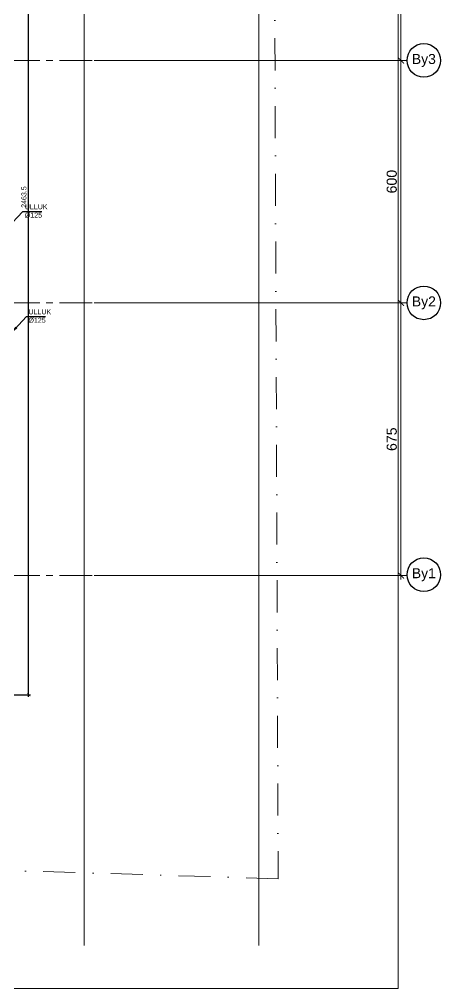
# Model space of a CAD drawing. Header units: centimetres. Extents: x 86156 to 91557, y -55119 to -48172.
# Drawn here: x 90513 to 91557, y -55119 to -52721 of the extents above; entities that cross this region are included whole.
import ezdxf
from ezdxf.enums import TextEntityAlignment as Align

# ---------------------------------------------------------------- set-up
doc = ezdxf.new("R2010")
doc.units = ezdxf.units.CM
doc.header["$LTSCALE"] = 50
doc.header["$MEASUREMENT"] = 0
for name, pattern in [('23486-A01$0${ Chain Double-Dash }', [0]), ('AXES', [2, 1.25, -0.25, 0.25, -0.25]), ('CACHE', [0.375, 0.25, -0.125]), ('Dot & Dashed', [335.138881, 158.75, -88.194444, 0, -88.194437])]:
    doc.linetypes.add(name, pattern=pattern)
doc.layers.get('0').update_dxf_attribs({"color": 8})
for name, color, linetype in [('AXES', 10, 'AXES'), ('COTE 50ème', 1, 'Continuous'), ('TEXTE', 7, 'Continuous')]:
    doc.layers.add(name, color=color, linetype=linetype)
doc.layers.add('BETON CACHE', color=4, linetype='CACHE', lineweight=5)
doc.layers.add('MACONNERIE COUPE', color=7, linetype='Continuous', lineweight=30)
doc.layers.add('FMULT', color=150, linetype='Continuous', plot=False)
doc.layers.add('HORS GEL', color=7, linetype='CACHE', lineweight=15, true_color=0x00661a)
doc.styles.add('FN_TEXT_1.50', font='arial.ttf', dxfattribs={"height": 10})
doc.styles.add('RS_TEXT_1.50', font='arial.ttf', dxfattribs={"height": 12.5})
doc.styles.add('RS_TXT_100', font='arial.ttf', dxfattribs={"height": 25})
doc.styles.add('RS_TXT_50', font='arial.ttf', dxfattribs={"height": 12.5})
doc.dimstyles.new('ISO-25', dxfattribs={"dimtxt": 2.5, "dimasz": 2.5, "dimexe": 1.25, "dimexo": 0.625, "dimtad": 1, "dimtxsty": 'Standard', "dimcen": 2.5, "dimadec": 0, "dimazin": 0, "dimtfac": 1, "dimtmove": 0, "dimatfit": 3, "dimfxl": 1, "dimarcsym": 0})
doc.dimstyles.new('RS_100CM_LINEAIRE', dxfattribs={"dimscale": 10, "dimtxt": 25, "dimasz": 1.5, "dimexe": 1, "dimexo": 2.5, "dimgap": 1, "dimtad": 1, "dimdec": 1, "dimrnd": 0.5, "dimdsep": 46, "dimtxsty": 'RS_TXT_100', "dimblk1": 'ARCHTICK', "dimblk2": 'ARCHTICK', "dimsah": 1, "dimcen": 2.5, "dimdle": 1, "dimclrt": 4, "dimadec": 0, "dimazin": 2, "dimtfac": 1, "dimtdec": 1, "dimtix": 1, "dimtmove": 2, "dimatfit": 3, "dimfxl": 1, "dimtolj": 1, "dimtzin": 0, "dimarcsym": 0})
doc.dimstyles.new('RS_50CM_LINEAIRE', dxfattribs={"dimscale": 5, "dimtxt": 12.5, "dimasz": 1.5, "dimexe": 1, "dimexo": 2.5, "dimgap": 1, "dimtad": 1, "dimdec": 1, "dimrnd": 0.5, "dimdsep": 46, "dimtxsty": 'RS_TXT_50', "dimblk1": 'ARCHTICK', "dimblk2": 'ARCHTICK', "dimsah": 1, "dimcen": 2.5, "dimdle": 1, "dimclrt": 4, "dimadec": 0, "dimazin": 2, "dimtfac": 1, "dimtdec": 1, "dimtix": 1, "dimtmove": 2, "dimatfit": 3, "dimfxl": 1, "dimtolj": 1, "dimtzin": 0, "dimarcsym": 0})

# ---------------------------------------------------------------- blocks, each defined once
blk = doc.blocks.new('AXES_FN')
at = {"color": 0, "linetype": 'Continuous'}
blk.add_circle((0, 15), 22.2, dxfattribs=at)
at = {"color": 0, "style": 'FN_TEXT_1.50'}
blk.add_attdef('AXES', text='', height=12.5, dxfattribs=at).set_placement((-48.9, 20.6), align=Align.MIDDLE_CENTER)
blk = doc.blocks.new('_ArchTick')
at = {"color": 0, "linetype": 'ByBlock', "const_width": 0.15}
blk.add_lwpolyline([(-0.5, -0.5), (0.5, 0.5)], dxfattribs=at)
blk = doc.blocks.new('*D214')
at = {"layer": 'AXES', "color": 0, "linetype": 'Continuous', "lineweight": -2, "ltscale": 0.5, "transparency": 16777216}
for p, q in [((75343.4, -45139.7), (75343.4, -44444.7)), ((74583.4, -44454.7), (75353.4, -44454.7)), ((74583.4, -45129.7), (75353.4, -45129.7))]:
    blk.add_line(p, q, dxfattribs=at)
at = {"layer": 'Defpoints', "color": 0, "linetype": 'Continuous', "ltscale": 0.5, "transparency": 16777216}
for p in [(74558.4, -44454.7), (75343.4, -44454.7), (74558.4, -45129.7)]:
    blk.add_point(p, dxfattribs=at)
at = {"layer": 'AXES', "color": 0, "linetype": 'Continuous', "lineweight": -2, "ltscale": 0.5, "transparency": 16777216, "xscale": 15, "yscale": 15, "zscale": 15}
for p, rotation in [((75343.4, -44454.7), 90), ((75343.4, -45129.7), 270)]:
    blk.add_blockref('_ArchTick', p, dxfattribs=dict(at, rotation=rotation))
at = {"layer": 'AXES', "color": 4, "linetype": 'Continuous', "lineweight": 5, "ltscale": 0.5, "transparency": 16777216, "insert": (75320.6, -44792.2), "char_height": 25, "attachment_point": 5, "rotation": 90, "style": 'RS_TXT_100'}
blk.add_mtext('\\A1;675', dxfattribs=at)
blk = doc.blocks.new('*D215')
at = {"layer": 'AXES', "color": 0, "linetype": 'Continuous', "lineweight": -2, "ltscale": 0.5, "transparency": 16777216}
for p, q in [((75343.4, -44464.7), (75343.4, -43844.7)), ((74583.4, -43854.7), (75353.4, -43854.7)), ((74583.4, -44454.7), (75353.4, -44454.7))]:
    blk.add_line(p, q, dxfattribs=at)
at = {"layer": 'Defpoints', "color": 0, "linetype": 'Continuous', "ltscale": 0.5, "transparency": 16777216}
for p in [(74558.4, -43854.7), (75343.4, -43854.7), (74558.4, -44454.7)]:
    blk.add_point(p, dxfattribs=at)
at = {"layer": 'AXES', "color": 0, "linetype": 'Continuous', "lineweight": -2, "ltscale": 0.5, "transparency": 16777216, "xscale": 15, "yscale": 15, "zscale": 15}
for p, rotation in [((75343.4, -43854.7), 90), ((75343.4, -44454.7), 270)]:
    blk.add_blockref('_ArchTick', p, dxfattribs=dict(at, rotation=rotation))
at = {"layer": 'AXES', "color": 4, "linetype": 'Continuous', "lineweight": 5, "ltscale": 0.5, "transparency": 16777216, "insert": (75320.6, -44154.7), "char_height": 25, "attachment_point": 5, "rotation": 90, "style": 'RS_TXT_100'}
blk.add_mtext('\\A1;600', dxfattribs=at)
blk = doc.blocks.new('*D216')
at = {"layer": 'AXES', "color": 0, "linetype": 'Continuous', "lineweight": -2, "ltscale": 0.5, "transparency": 16777216}
for p, q in [((74583.4, -43114.7), (75353.4, -43114.7)), ((75343.4, -43864.7), (75343.4, -43104.7)), ((74583.4, -43854.7), (75353.4, -43854.7))]:
    blk.add_line(p, q, dxfattribs=at)
at = {"layer": 'Defpoints', "color": 0, "linetype": 'Continuous', "ltscale": 0.5, "transparency": 16777216}
for p in [(74558.4, -43114.7), (75343.4, -43114.7), (74558.4, -43854.7)]:
    blk.add_point(p, dxfattribs=at)
at = {"layer": 'AXES', "color": 0, "linetype": 'Continuous', "lineweight": -2, "ltscale": 0.5, "transparency": 16777216, "xscale": 15, "yscale": 15, "zscale": 15}
for p, rotation in [((75343.4, -43114.7), 90), ((75343.4, -43854.7), 270)]:
    blk.add_blockref('_ArchTick', p, dxfattribs=dict(at, rotation=rotation))
at = {"layer": 'AXES', "color": 4, "linetype": 'Continuous', "lineweight": 5, "ltscale": 0.5, "transparency": 16777216, "insert": (75320.6, -43484.7), "char_height": 25, "attachment_point": 5, "rotation": 90, "style": 'RS_TXT_100'}
blk.add_mtext('\\A1;740', dxfattribs=at)
blk = doc.blocks.new('*D1802')
at = {"layer": 'COTE 50ème', "color": 0, "lineweight": -2, "ltscale": 0.5, "transparency": 16777216}
for p, q in [((90495.7, -51928.8), (90541.1, -51928.8)), ((90536.1, -54397.4), (90536.1, -51923.8)), ((90496.3, -54392.4), (90541.1, -54392.4))]:
    blk.add_line(p, q, dxfattribs=at)
at = {"layer": 'Defpoints', "color": 0, "ltscale": 0.5, "transparency": 16777216}
for p in [(90483.2, -51928.8), (90536.1, -51928.8), (90483.8, -54392.4)]:
    blk.add_point(p, dxfattribs=at)
at = {"layer": 'COTE 50ème', "color": 0, "lineweight": -2, "ltscale": 0.5, "transparency": 16777216, "xscale": 7.5, "yscale": 7.5, "zscale": 7.5}
for p, rotation in [((90536.1, -51928.8), 90), ((90536.1, -54392.4), 270)]:
    blk.add_blockref('_ArchTick', p, dxfattribs=dict(at, rotation=rotation))
at = {"layer": 'COTE 50ème', "color": 4, "ltscale": 0.5, "transparency": 16777216, "insert": (90524.7, -53160.6), "char_height": 12.5, "attachment_point": 5, "rotation": 90, "style": 'RS_TXT_50'}
blk.add_mtext('\\A1;2463.5', dxfattribs=at)
blk = doc.blocks.new('A$Ccef6f35f')
at = {"layer": 'AXES', "lineweight": 5, "ltscale": 1.3}
for p, q in [((3195, -1960), (-1985, -1960)), ((3195, -2560), (-1985, -2560)), ((3195, -3235), (-1985, -3235))]:
    blk.add_line(p, q, dxfattribs=at)
at = {"layer": 'HORS GEL', "linetype": '23486-A01$0${ Chain Double-Dash }', "ltscale": 1.2}
for p, q in [((2395, 1580), (2395, -4150)), ((2827.5, 1580), (2827.5, -4150))]:
    blk.add_line(p, q, dxfattribs=at)
at = {"layer": 'AXES', "linetype": 'ByBlock'}
ref = blk.add_blockref('AXES_FN', (3208.46, -1960), dxfattribs=dict(at, xscale=1.875, yscale=1.875, zscale=1.875, rotation=270))
ref.add_attrib('AXES', 'By3', dxfattribs={"layer": '0', "color": 0, "height": 24.75, "style": 'RS_TEXT_1.50'}).set_placement((3236.59, -1960), align=Align.MIDDLE)
ref = blk.add_blockref('AXES_FN', (3208.46, -2560), dxfattribs=dict(at, xscale=1.875, yscale=1.875, zscale=1.875, rotation=270))
ref.add_attrib('AXES', 'By2', dxfattribs={"layer": '0', "color": 0, "height": 24.75, "style": 'RS_TEXT_1.50'}).set_placement((3236.59, -2560), align=Align.MIDDLE)
ref = blk.add_blockref('AXES_FN', (3208.4, -3232.83), dxfattribs=dict(at, xscale=1.875, yscale=1.875, zscale=1.875, rotation=270))
ref.add_attrib('AXES', 'By1', dxfattribs={"layer": '0', "color": 0, "height": 24.75, "style": 'RS_TEXT_1.50'}).set_placement((3236.53, -3232.83), align=Align.MIDDLE)
at = {"layer": 'AXES', "linetype": 'Continuous', "lineweight": 5, "ltscale": 0.5}
for base, p1, p2, picture, middle in [((3179.95, -1220), (2395, -1960), (2395, -1220), '*D216', (3157.18, -1590)), ((3179.95, -1960), (2395, -2560), (2395, -1960), '*D215', (3157.18, -2260)), ((3179.95, -2560), (2395, -3235), (2395, -2560), '*D214', (3157.18, -2897.5))]:
    dim = blk.add_linear_dim(base=base, p1=p1, p2=p2, angle=270, dimstyle='RS_100CM_LINEAIRE', dxfattribs=at)
    dim.commit()
    dim.dimension.update_dxf_attribs({"geometry": picture, "text_midpoint": middle, "insert": (-72163.45, 41894.73)})

msp = doc.modelspace()

# ---------------------------------------------------------------- linework, layer by layer
at = {"layer": 'BETON CACHE', "color": 232, "linetype": 'Dot & Dashed', "ltscale": 0.01}
msp.add_lwpolyline([(91154.38, -54847.46), (89841.14, -54807.71), (86493.89, -54401.92), (86894.99, -49521.26), (90544.27, -49407.74), (91133.67, -49414.31)], close=True, dxfattribs=at)
at = {"layer": 'FMULT', "lineweight": 5, "ltscale": 0.5}
msp.add_lwpolyline([(86156.33, -55119.47), (91452.09, -55119.47), (91452.09, -48775.25), (86156.33, -48775.25)], close=True, dxfattribs=at)

# ---------------------------------------------------------------- block references
at = {"layer": 'MACONNERIE COUPE', "lineweight": 5, "ltscale": 0.5}
msp.add_blockref('A$Ccef6f35f', (88278.76, -50862.36), dxfattribs=at)

# ---------------------------------------------------------------- texts
at = {"layer": 'TEXTE', "char_height": 12.5, "width": 4.547473508864641e-13, "attachment_point": 1, "style": 'RS_TEXT_1.50'}
for insert in [(90526.81, -53178.21), (90535.85, -53438.23)]:
    msp.add_mtext('ULLUK\\P%%C125', dxfattribs=dict(at, insert=insert))

# ---------------------------------------------------------------- dimensions: what is measured, and where the dimension line sits
at = {"layer": 'COTE 50ème', "ltscale": 0.5}
dim = msp.add_linear_dim(base=(90536.13, -51928.83), p1=(90483.75, -54392.36), p2=(90483.15, -51928.83), angle=90, dimstyle='RS_50CM_LINEAIRE', dxfattribs=at)
dim.commit()
dim.dimension.update_dxf_attribs({"geometry": '*D1802', "text_midpoint": (90524.74, -53160.6)})

# ---------------------------------------------------------------- leaders
at = {"layer": 'TEXTE', "color": 1, "linetype": 'ByBlock', "lineweight": 13}
for points in [[(90483.51, -53237.79), (90521.55, -53196.02), (90569.26, -53196.02)], [(90492.55, -53497.81), (90530.6, -53456.04), (90578.31, -53456.04)]]:
    msp.add_leader(points, dimstyle='ISO-25', override={"dimasz": 20, "dimtad": 0}, dxfattribs=at)

doc.saveas('drawing.dxf')
